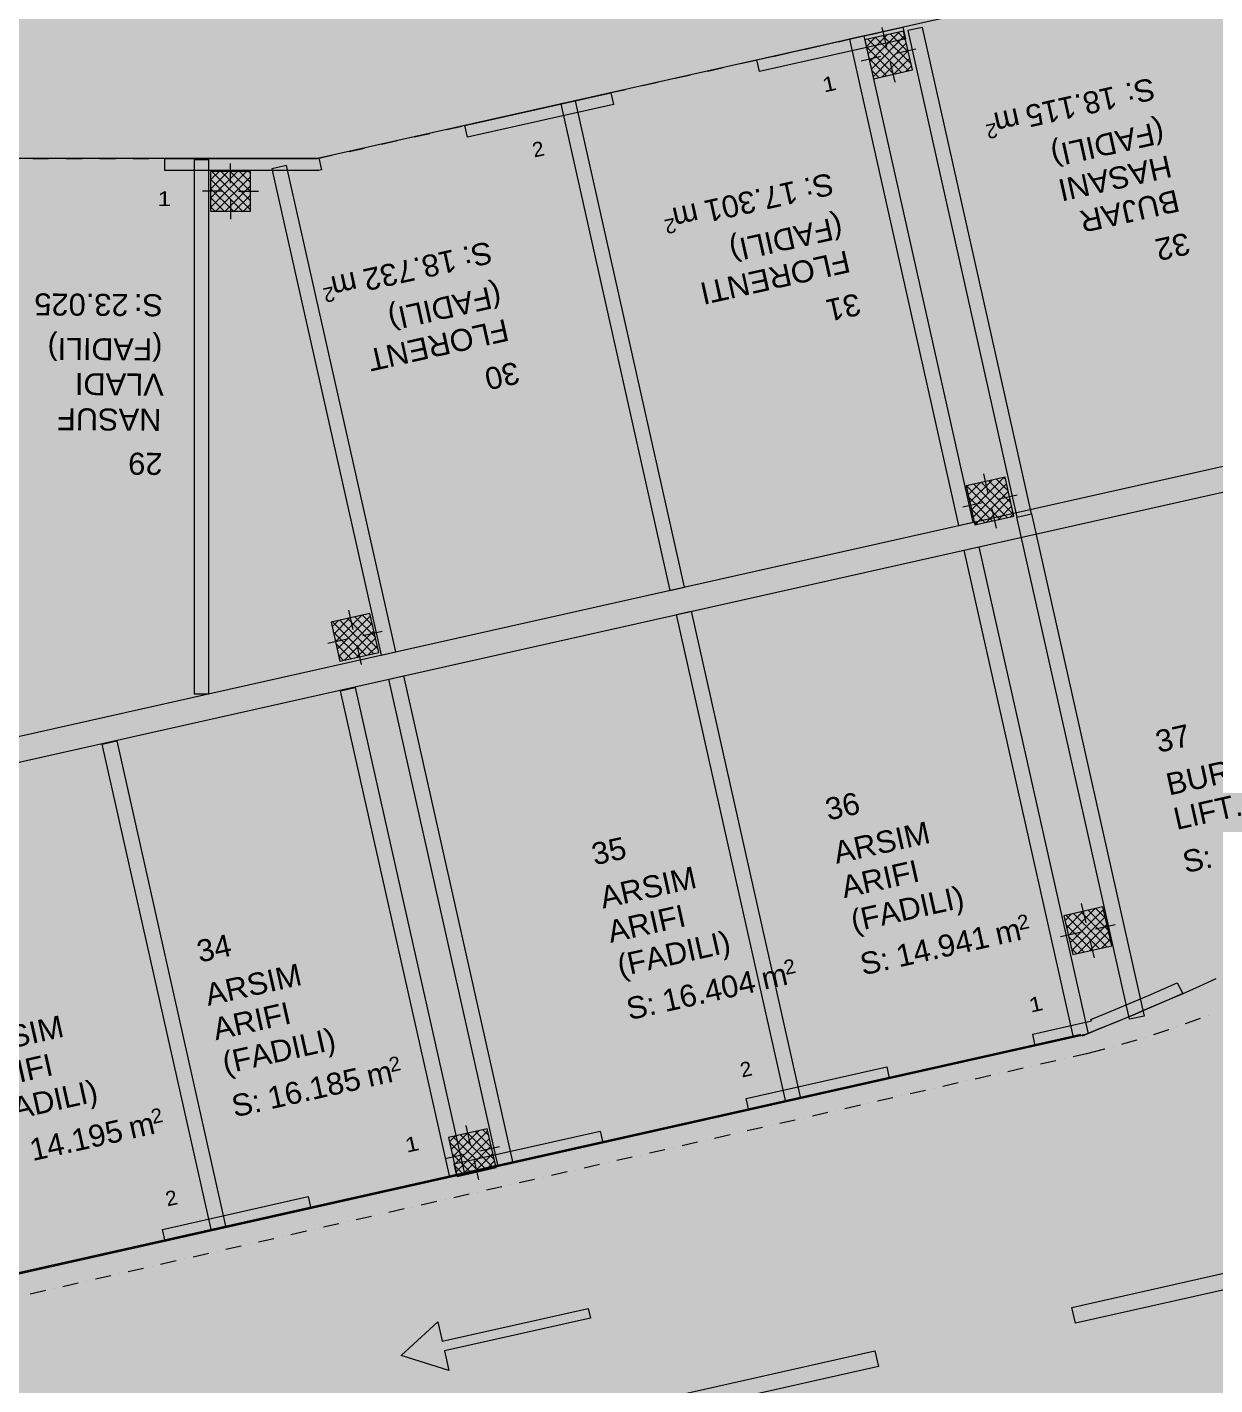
# Model space of a CAD drawing. Header units: centimetres. Extents: x -6805 to 4309, y -7338 to 617.
# Drawn here: x -1717 to -525, y -4499 to -3137 of the extents above; entities that cross this region are included whole.
import ezdxf

# ---------------------------------------------------------------- set-up
doc = ezdxf.new("R2010")
doc.units = ezdxf.units.CM
for name, color, linetype, true_color in [('PDF_ - MESI I RRUGES', 7, 'Continuous', 0x7f7f7f), ('PDF_ - rruga_ndarjet anesore', 7, 'Continuous', 0x7f7f7f), ('PDF_065 Möbel Einrichtung', 7, 'Continuous', 0x7f7f7f), ('PDF_2D Drafting - General', 7, 'Continuous', 0x7f7f7f), ('PDF_A - Akset', 7, 'Continuous', 0xfd4435), ('PDF_A - Pllaka Themel', 7, 'Continuous', 0x7f7f7f)]:
    doc.layers.add(name, color=color, linetype=linetype, true_color=true_color)
doc.layers.add('PDF_- GARAZHE', color=7, linetype='Continuous')
doc.layers.add('PDF_A - Shtyllat', color=7, linetype='Continuous')
doc.styles.add('PDF Arial', font='')
doc.styles.get('PDF Arial').set_extended_font_data('Arial')

msp = doc.modelspace()

# ---------------------------------------------------------------- hatches: boundary and pattern name
at = {"layer": 'PDF_ - rruga_ndarjet anesore', "true_color": 0xffffff, "transparency": 33554559}
for points in [[(-1578.6, -3268.5), (-1425.4, -3268.5), (-1424, -3268.1), (-1421.3, -3279.8), (-1424.1, -3280.5), (-1578.6, -3280.5)], [(-648.8, -4134.1), (-649.2, -4132.5), (-634.7, -4126.6), (-620.3, -4120.6), (-605.9, -4114.5), (-591.5, -4108.4), (-577.1, -4102.2), (-562.8, -4095.9), (-557, -4106.5), (-573.7, -4113.8), (-590.4, -4121), (-607.2, -4128.1), (-624, -4135.2), (-640.9, -4142.1), (-657.8, -4149), (-657.9, -4148.4), (-705.1, -4159), (-707.7, -4147.3)]]:
    msp.add_hatch(color=7, dxfattribs=at).paths.add_polyline_path(points)
at = {"layer": 'PDF_- GARAZHE', "true_color": 0xccccff, "transparency": 33554559}
for points in [[(-1015.5, -3703.8), (-730.4, -3639.9), (-619.6, -4133.3), (-618.2, -4139.5), (-903.4, -4203.5)], [(-1454, -3802.2), (-1328.6, -3774.1), (-1216.5, -4273.8), (-1525.4, -4343.1), (-1637.5, -3843.4)]]:
    msp.add_hatch(color=254, dxfattribs=at).paths.add_polyline_path(points)
at = {"layer": 'PDF_2D Drafting - General', "true_color": 0xcccccc, "transparency": 33554559}
msp.add_hatch(color=254, dxfattribs=at).paths.add_polyline_path([(-2964.8, -5006.3), (-2964.8, -1594.4), (-452.4, -1594.4), (-125.4, -3048.6), (710.8, -2860.8), (1265.8, -5333.7), (419.6, -5523.6), (200.4, -4546.9), (-2030.9, -5054.7), (-2050.8, -4966.3), (-2246.4, -4966.3), (-2237.4, -5006.3)])
at = {"layer": 'PDF_A - Pllaka Themel', "true_color": 0xd5d5d5, "transparency": 33554559}
h = msp.add_hatch(color=254, dxfattribs=at)
h.paths.add_polyline_path([(-5581.9, -878.8), (-5581.9, -838.7), (-5657, -838.7), (-5657, -378.3), (-5642, -378.3), (-5642, 287.3), (-2884.7, 287.3), (-432.6, 287.3), (-419.8, 287.3), (978.3, 287.3), (978.3, -308.2), (1644.1, -308.2), (1644.1, -1142.4), (931, -1302.4), (1552.2, -1164.4), (1863.2, -2555.1), (1863.3, -2555.1), (2158.7, -3867.3), (2155.2, -3868), (2646.9, -6059.2), (2017.8, -6200.4), (2017.7, -6199.9), (-1597, -7011), (-1702.7, -6540.3), (-1846.3, -6572.5), (-1977, -6060.1), (-1982.5, -5964.4), (-1839, -5932.3), (-2055.7, -4966.3), (-2419.3, -4966.3), (-2929.7, -4966.3), (-2929.7, -2144.8), (-2909.7, -2144.8), (-2904.7, -1595.7), (-4731.2, -1619.4), (-4671.2, -1619.4), (-4671.2, -2159.8), (-5099, -2159.8), (-5102.5, -2159.8), (-5106, -2159.6), (-5109.5, -2159.4), (-5113, -2159), (-5116.5, -2158.6), (-5120, -2158), (-5123.4, -2157.4), (-5126.9, -2156.7), (-5130.3, -2155.8), (-5133.7, -2154.9), (-5137, -2153.9), (-5140.4, -2152.8), (-5143.6, -2151.6), (-5146.9, -2150.3), (-5150.1, -2148.9), (-5153.3, -2147.4), (-5156.4, -2145.9), (-5159.5, -2144.2), (-5162.6, -2142.5), (-5165.6, -2140.6), (-5168.5, -2138.7), (-5171.4, -2136.7), (-5174.3, -2134.7), (-5177, -2132.5), (-5179.7, -2130.3), (-5182.4, -2128), (-5185, -2125.6), (-5187.5, -2123.2), (-5189.9, -2120.6), (-5192.3, -2118.1), (-5194.6, -2115.4), (-5196.8, -2112.7), (-5199, -2109.9), (-5201.1, -2107.1), (-5203, -2104.2), (-5205, -2101.3), (-5206.8, -2098.3), (-5208.5, -2095.2), (-5210.2, -2092.1), (-5211.7, -2089), (-5213.2, -2085.8), (-5214.6, -2082.6), (-5215.9, -2079.3), (-5217.1, -2076), (-5218.2, -2072.7), (-5219.2, -2069.3), (-5220.2, -2065.9), (-5221, -2062.5), (-5221.7, -2059.1), (-5222.4, -2055.7), (-5222.9, -2052.2), (-5223.3, -2048.7), (-5223.7, -2045.2), (-5223.9, -2041.7), (-5224.1, -2038.2), (-5224.1, -2034.7), (-5224.1, -1589.4), (-5276.7, -1564.4), (-5842.1, -1564.4), (-5842.1, -878.8)])
h.paths.add_polyline_path([(-1884.8, -2746.4), (-1725.8, -2754.1), (-263.3, -2617.9), (-272, -2578.8), (-296.8, -2580.2), (-343.5, -2075.8), (-1348.1, -2129.8), (-1534.8, -2147.2), (-1533.4, -2162), (-1836.8, -2167.5), (-1836.8, -2147.5), (-1876.8, -2147.5), (-1876.8, -2187.5), (-1531.1, -2187), (-1493.3, -2681.2), (-1884.8, -2706.4)])
h.paths.add_polyline_path([(-452.6, -1589.4), (-91.9, -1583.4), (-92.3, -1174), (283, -1174), (283, -828.7), (-419.8, -828.7), (-427.6, -828.7), (-452.6, -828.7)])
h.paths.add_polyline_path([(413.2, -3713.8), (401.1, -3715.6), (389, -3717.6), (376.9, -3719.5), (364.9, -3721.6), (352.8, -3723.8), (340.8, -3726), (328.8, -3728.3), (316.8, -3730.7), (304.8, -3733.2)])
at = {"layer": 'PDF_A - Pllaka Themel', "true_color": 0xbfbfbf, "transparency": 33554559}
h = msp.add_hatch(color=9, dxfattribs=at)
h.paths.add_polyline_path([(-5637, -378.3), (-5637, -315.2), (-447.7, -308.2), (-447.7, -308.2), (963.5, -308.2), (963.5, -763.7), (936, -763.7), (936, -863.8), (963.5, -863.8), (964.8, -1337.1), (925.7, -1345.9), (892.3, -1353.4), (988.5, -1782.6), (1104.4, -2300.9), (1195, -2706.1), (1170.6, -2711.6), (1193.4, -2813), (1455.7, -3983.1), (1827.5, -5638), (1828.4, -5640.7), (1829.1, -5643.5), (1829.9, -5646.3), (1830.5, -5649.1), (1831, -5651.9), (1831.4, -5654.7), (1831.7, -5657.6), (1831.9, -5660.4), (1832, -5663.3), (1832, -5666.1), (1831.9, -5669), (1831.7, -5671.9), (1831.4, -5674.7), (1831, -5677.5), (1830.5, -5680.4), (1829.9, -5683.2), (1829.2, -5685.9), (1828.5, -5688.7), (1827.6, -5691.4), (1826.6, -5694.1), (1825.5, -5696.8), (1824.4, -5699.4), (1823.1, -5701.9), (1821.8, -5704.5), (1820.4, -5707), (1818.8, -5709.4), (1817.3, -5711.8), (1815.6, -5714.1), (1813.8, -5716.3), (1812, -5718.5), (1810.1, -5720.7), (1808.1, -5722.7), (1806, -5724.7), (1803.9, -5726.6), (1801.7, -5728.5), (1799.5, -5730.2), (1797.2, -5731.9), (1794.8, -5733.5), (1792.4, -5735.1), (1789.9, -5736.5), (1787.4, -5737.8), (1784.8, -5739.1), (1782.2, -5740.3), (1779.5, -5741.3), (1776.8, -5742.3), (-1865.8, -6559.8), (-1972, -6060.1), (1187.4, -5351.2), (1189.5, -5350.7), (1191.6, -5350.1), (1193.7, -5349.4), (1195.7, -5348.6), (1197.7, -5347.8), (1199.7, -5346.8), (1201.6, -5345.8), (1203.5, -5344.6), (1205.3, -5343.4), (1207.1, -5342.2), (1208.8, -5340.8), (1210.4, -5339.3), (1212, -5337.8), (1213.5, -5336.3), (1214.9, -5334.6), (1216.3, -5332.9), (1217.6, -5331.2), (1218.8, -5329.3), (1219.9, -5327.5), (1221, -5325.5), (1221.9, -5323.6), (1222.8, -5321.6), (1223.5, -5319.5), (1224.2, -5317.5), (1224.8, -5315.4), (1225.3, -5313.2), (1225.7, -5311.1), (1226, -5308.9), (1226.2, -5306.8), (1226.3, -5304.6), (1226.4, -5302.4), (1226.3, -5300.2), (1226.1, -5298), (1225.8, -5295.9), (1225.5, -5293.7), (1225, -5291.6), (967.7, -4148), (967.2, -4145.8), (966.5, -4143.7), (965.8, -4141.6), (964.9, -4139.5), (964, -4137.5), (963, -4135.5), (961.9, -4133.5), (960.7, -4131.7), (959.4, -4129.8), (958, -4128), (956.6, -4126.3), (955.1, -4124.7), (953.5, -4123.1), (951.9, -4121.6), (950.1, -4120.2), (948.4, -4118.8), (946.5, -4117.6), (944.6, -4116.4), (942.7, -4115.3), (940.7, -4114.2), (938.7, -4113.3), (936.6, -4112.5), (934.5, -4111.7), (932.3, -4111.1), (930.2, -4110.5), (928, -4110.1), (925.8, -4109.7), (923.6, -4109.5), (921.3, -4109.3), (919.1, -4109.3), (916.9, -4109.3), (914.6, -4109.5), (912.4, -4109.7), (910.2, -4110.1), (908, -4110.5), (526.4, -4196.1), (467.8, -4209.3), (455.6, -4213.1), (443.4, -4217), (431.2, -4221), (419.1, -4225.1), (406.9, -4229.3), (394.9, -4233.6), (382.8, -4238), (370.8, -4242.5), (358.8, -4247.1), (346.9, -4251.7), (335, -4256.5), (323.1, -4261.4), (311.3, -4266.3), (299.5, -4271.3), (287.8, -4276.4), (276.1, -4281.7), (264.4, -4287), (252.8, -4292.3), (241.2, -4297.8), (229.6, -4303.4), (218.1, -4309.1), (206.7, -4314.8), (195.3, -4320.7), (183.9, -4326.6), (172.6, -4332.6), (161.3, -4338.7), (150.1, -4344.9), (138.9, -4351.2), (127.8, -4357.5), (116.7, -4364), (105.7, -4370.5), (94.7, -4377.1), (83.8, -4383.8), (72.9, -4390.6), (62.1, -4397.5), (51.3, -4404.4), (40.6, -4411.4), (29.9, -4418.6), (19.3, -4425.8), (8.8, -4433), (-1.7, -4440.4), (-13.4, -4447.8), (-25.2, -4455.1), (-37, -4462.3), (-48.8, -4469.4), (-60.7, -4476.4), (-72.7, -4483.4), (-84.7, -4490.2), (-96.7, -4497), (-108.8, -4503.7), (-121, -4510.3), (-133.1, -4516.8), (-145.4, -4523.3), (-157.7, -4529.6), (-170, -4535.9), (-182.3, -4542.1), (-194.8, -4548.2), (-207.2, -4554.2), (-219.7, -4560.1), (-232.3, -4565.9), (-244.8, -4571.6), (-257.5, -4577.3), (-270.1, -4582.8), (-282.8, -4588.3), (-295.6, -4593.6), (-308.3, -4598.9), (-321.1, -4604.1), (-334, -4609.2), (-346.9, -4614.2), (-359.8, -4619.1), (-372.8, -4623.9), (-385.7, -4628.7), (-398.8, -4633.3), (-411.8, -4637.9), (-424.9, -4642.3), (-438, -4646.7), (-451.2, -4650.9), (-464.4, -4655.1), (-477.6, -4659.2), (-490.8, -4663.2), (-2040.8, -5011), (-2050.8, -4966.3), (-2414.3, -4966.3), (-2414.3, -4749.4), (-2414.6, -2387.8), (-2414.6, -2276.5), (-2415.1, -2272.8), (-2415.6, -2269.1), (-2416.3, -2265.4), (-2417.1, -2261.8), (-2417.9, -2258.1), (-2418.9, -2254.5), (-2419.9, -2251), (-2421.1, -2247.4), (-2422.3, -2243.9), (-2423.6, -2240.4), (-2425.1, -2236.9), (-2426.6, -2233.5), (-2428.2, -2230.2), (-2429.8, -2226.8), (-2431.6, -2223.5), (-2433.4, -2220.3), (-2435.4, -2217.1), (-2437.4, -2214), (-2439.5, -2210.9), (-2441.7, -2207.8), (-2443.9, -2204.9), (-2446.3, -2202), (-2448.7, -2199.1), (-2451.1, -2196.3), (-2453.7, -2193.6), (-2456.3, -2190.9), (-2459, -2188.3), (-2461.7, -2185.8), (-2464.6, -2183.4), (-2467.4, -2181), (-2470.4, -2178.7), (-2473.4, -2176.5), (-2476.4, -2174.4), (-2479.6, -2172.3), (-2482.7, -2170.3), (-2485.9, -2168.4), (-2489.2, -2166.6), (-2492.5, -2164.9), (-2495.8, -2163.2), (-2499.2, -2161.7), (-2502.7, -2160.2), (-2506.1, -2158.9), (-2509.6, -2157.6), (-2513.2, -2156.4), (-2904.7, -2164.8), (-2899.7, -1589.4), (-2414.3, -1589.4), (-2414.3, -828.7), (-4726.3, -828.7), (-4726.3, -1619.4), (-5219.2, -1619.3), (-5219.2, -2036.1), (-5219.2, -2034.7), (-5219.2, -1589.4), (-5271.7, -1564.4), (-5253.4, -1564.4), (-5253.4, -878.8), (-5577, -878.8), (-5577, -838.7), (-5652, -838.7), (-5652, -378.3)])
h.paths.add_polyline_path([(-1883.9, -1589.4), (-1863.8, -1589.4), (-1863.8, -1634.4), (-1863.9, -1634.4), (-1863.9, -2147.2), (-1836.5, -2147.5), (-1871.9, -2147.5), (-1871.9, -2187.5), (-1831.8, -2187.4), (-1831.8, -2147.5), (-1529.5, -2150.6), (-1526.5, -2182.5), (-1488.4, -2681.2), (-1718.5, -2706.4), (-1879.8, -2706.4), (-1879.8, -2746.4), (-1720.8, -2754.1), (-221.3, -2598.2), (-135.8, -2979.1), (-1425.4, -3268.5), (-1880.4, -3268.5), (-1873.5, -4356.8), (-1873.8, -4358.9), (-1873.9, -4361.1), (-1873.9, -4363.2), (-1873.9, -4365.3), (-1873.7, -4367.5), (-1873.5, -4369.6), (-1873.1, -4371.7), (-1872.7, -4373.8), (-1872.1, -4375.8), (-1871.5, -4377.9), (-1870.8, -4379.9), (-1869.9, -4381.8), (-1869, -4383.8), (-1868.1, -4385.7), (-1867, -4387.5), (-1865.8, -4389.3), (-1864.6, -4391), (-1863.3, -4392.7), (-1861.9, -4394.3), (-1860.4, -4395.9), (-1858.9, -4397.4), (-1857.3, -4398.8), (-1855.6, -4400.1), (-1853.9, -4401.4), (-1852.1, -4402.5), (-1850.3, -4403.6), (-1848.4, -4404.6), (-1846.5, -4405.6), (-1844.5, -4406.4), (-1842.5, -4407.1), (-1840.5, -4407.8), (-1838.4, -4408.4), (-1836.3, -4408.8), (-1834.2, -4409.2), (-1832.1, -4409.5), (-1830, -4409.6), (-1827.9, -4409.7), (-1825.7, -4409.7), (-1823.6, -4409.6), (-1821.5, -4409.4), (-1819.4, -4409.1), (-657.9, -4148.4), (-657.8, -4149), (-640.9, -4142.1), (-624, -4135.1), (-607.1, -4128.1), (-590.3, -4120.9), (-573.5, -4113.7), (-556.8, -4106.4), (-540.1, -4099), (-523.4, -4091.5), (-506.8, -4083.9), (-490.2, -4076.2), (-473.7, -4068.5), (-457.2, -4060.6), (-440.7, -4052.7), (-424.3, -4044.6), (-407.9, -4036.5), (-391.6, -4028.3), (-375.3, -4020), (-359.1, -4011.7), (-342.9, -4003.2), (-326.7, -3994.7), (-310.6, -3986), (-294.5, -3977.3), (-278.5, -3968.5), (-262.6, -3959.6), (-246.7, -3950.7), (-230.8, -3941.6), (-215, -3932.5), (-199.2, -3923.3), (-183.5, -3913.9), (-171.8, -3907.7), (-160, -3901.5), (-148.2, -3895.4), (-136.4, -3889.4), (-124.5, -3883.4), (-112.6, -3877.6), (-100.6, -3871.8), (-88.6, -3866.2), (-76.6, -3860.6), (-64.5, -3855.1), (-52.3, -3849.7), (-40.2, -3844.4), (-28, -3839.2), (-15.7, -3834), (-3.5, -3829), (8.9, -3824), (21.2, -3819.1), (33.6, -3814.4), (46, -3809.7), (58.5, -3805.1), (71, -3800.6), (83.5, -3796.1), (96, -3791.8), (108.6, -3787.6), (121.2, -3783.4), (133.9, -3779.4), (146.5, -3775.4), (159.2, -3771.5), (172, -3767.8), (184.7, -3764.1), (197.5, -3760.5), (210.3, -3757), (223.1, -3753.6), (236, -3750.3), (248.9, -3747.1), (261.8, -3743.9), (274.7, -3740.9), (287.6, -3738), (300.6, -3735.1), (313.6, -3732.4), (326.6, -3729.7), (339.6, -3727.2), (352.7, -3724.7), (365.8, -3722.3), (378.8, -3720.1), (391.9, -3717.9), (405, -3715.8), (418.2, -3713.8), (787.3, -3631), (789.4, -3630.5), (791.5, -3629.8), (793.5, -3629.1), (795.6, -3628.3), (797.6, -3627.5), (799.5, -3626.5), (801.4, -3625.4), (803.3, -3624.3), (805.1, -3623.1), (806.9, -3621.8), (808.6, -3620.4), (810.2, -3619), (811.8, -3617.5), (813.3, -3615.9), (814.7, -3614.2), (816.1, -3612.5), (817.4, -3610.8), (818.6, -3609), (819.7, -3607.1), (820.7, -3605.2), (821.7, -3603.2), (822.6, -3601.2), (823.4, -3599.2), (824.1, -3597.1), (824.7, -3595), (825.2, -3592.9), (825.6, -3590.8), (825.9, -3588.6), (826.2, -3586.4), (826.3, -3584.3), (826.3, -3582.1), (826.3, -3579.9), (826.1, -3577.7), (825.9, -3575.5), (825.6, -3573.4), (825.1, -3571.2), (681.4, -2927.9), (734.4, -2916), (711.6, -2814.6), (658.7, -2826.4), (288, -1174), (288, -828.7), (-447.7, -828.7), (-1883.9, -828.7)])
at = {"layer": 'PDF_A - Pllaka Themel', "true_color": 0xffffff, "transparency": 33554559}
msp.add_hatch(color=7, dxfattribs=at).paths.add_polyline_path([(-1341.5, -4469.9), (-1304.6, -4436), (-1300.2, -4455.5), (-1153.7, -4422.6), (-1151.5, -4432.4), (-1298, -4465.3), (-1293.6, -4484.8)])

# ---------------------------------------------------------------- linework, layer by layer
at = {"layer": 'PDF_ - MESI I RRUGES', "lineweight": 0}
for points in [[(-668.3, -4421.7), (-471.2, -4377.2)], [(-467.7, -4393.1), (-664.8, -4437.5)], [(-664.8, -4437.5), (-668.3, -4421.7)], [(-1063.8, -4509.6), (-866, -4465.2)], [(-866, -4465.2), (-862.5, -4480.9)], [(-862.5, -4480.9), (-1060.3, -4525.5)]]:
    msp.add_lwpolyline(points, dxfattribs=at)
at = {"layer": 'PDF_ - MESI I RRUGES', "color": 7, "true_color": 0xffffff, "transparency": 33554559}
for points in [[(-471.2, -4377.2), (-467.7, -4393.1), (-668.3, -4421.7), (-664.8, -4437.5)], [(-862.5, -4480.9), (-1060.3, -4525.5), (-866, -4465.2), (-1063.8, -4509.6)]]:
    msp.add_solid(points, dxfattribs=at)
at = {"layer": 'PDF_ - rruga_ndarjet anesore', "lineweight": 0}
for points in [[(-984.5, -3169.5), (-838, -3136.7)], [(-838, -3136.7), (-835.4, -3148.4)], [(-835.4, -3148.4), (-981.9, -3181.2)], [(-981.9, -3181.2), (-984.5, -3169.5)], [(-1277.5, -3235.3), (-1131, -3202.4)], [(-1131, -3202.4), (-1128.4, -3214.1)], [(-1128.4, -3214.1), (-1274.9, -3247)], [(-1274.9, -3247), (-1277.5, -3235.3)], [(-1578.6, -3268.5), (-1425.4, -3268.5)], [(-1578.6, -3280.5), (-1578.6, -3268.5)], [(-1425.4, -3268.5), (-1424, -3268.1)], [(-1424, -3268.1), (-1421.3, -3279.8)], [(-1424.1, -3280.5), (-1578.6, -3280.5)], [(-1421.3, -3279.8), (-1424.1, -3280.5)], [(-577.1, -4102.2), (-562.8, -4095.9)], [(-562.8, -4095.9), (-557, -4106.5)], [(-620.3, -4120.6), (-605.9, -4114.5)], [(-605.9, -4114.5), (-591.5, -4108.4)], [(-591.5, -4108.4), (-577.1, -4102.2)], [(-573.7, -4113.8), (-590.4, -4121)], [(-557, -4106.5), (-573.7, -4113.8)], [(-649.2, -4132.5), (-634.7, -4126.6)], [(-634.7, -4126.6), (-620.3, -4120.6)], [(-607.2, -4128.1), (-624, -4135.2)], [(-590.4, -4121), (-607.2, -4128.1)], [(-707.7, -4147.3), (-648.8, -4134.1)], [(-640.9, -4142.1), (-657.8, -4149)], [(-648.8, -4134.1), (-649.2, -4132.5)], [(-624, -4135.2), (-640.9, -4142.1)], [(-705.1, -4159), (-707.7, -4147.3)], [(-657.9, -4148.4), (-705.1, -4159)], [(-657.8, -4149), (-657.9, -4148.4)], [(-995.2, -4211.8), (-854.2, -4180.2)], [(-854.2, -4180.2), (-851.6, -4191.9)], [(-851.6, -4191.9), (-992.6, -4223.5)], [(-992.6, -4223.5), (-995.2, -4211.8)], [(-1288.2, -4277.6), (-1141.7, -4244.7)], [(-1141.7, -4244.7), (-1139.1, -4256.4)], [(-1139.1, -4256.4), (-1285.6, -4289.3)], [(-1285.6, -4289.3), (-1288.2, -4277.6)], [(-1581.2, -4343.3), (-1434.7, -4310.4)], [(-1434.7, -4310.4), (-1432.1, -4322.2)], [(-1432.1, -4322.2), (-1578.5, -4355)], [(-1578.5, -4355), (-1581.2, -4343.3)]]:
    msp.add_lwpolyline(points, dxfattribs=at)
at = {"layer": 'PDF_ - rruga_ndarjet anesore', "color": 7, "true_color": 0xffffff, "transparency": 33554559}
for points in [[(-984.5, -3169.5), (-838, -3136.7), (-981.9, -3181.2), (-835.4, -3148.4)], [(-1131, -3202.4), (-1128.4, -3214.1), (-1277.5, -3235.3), (-1274.9, -3247)], [(-995.2, -4211.8), (-854.2, -4180.2), (-992.6, -4223.5), (-851.6, -4191.9)], [(-1141.7, -4244.7), (-1139.1, -4256.4), (-1288.2, -4277.6), (-1285.6, -4289.3)], [(-1581.2, -4343.3), (-1434.7, -4310.4), (-1578.5, -4355), (-1432.1, -4322.2)]]:
    msp.add_solid(points, dxfattribs=at)
at = {"layer": 'PDF_- GARAZHE', "color": 254, "true_color": 0xccccff, "transparency": 33554559}
for points in [[(-494.8, -3063.6), (-383, -3561.9), (-841.5, -3141.4), (-729.6, -3639.7)], [(-841.1, -3142.8), (-729.6, -3639.7), (-1173.2, -3217.3), (-1061.7, -3714.2)], [(-1174.3, -3212.5), (-1061.7, -3714.2), (-1492.7, -3281.3), (-1454, -3802.2)], [(-1492.7, -3281.3), (-1454, -3802.2), (-1875.5, -3276.8), (-1876.5, -3897.3)], [(-411.6, -3568.3), (-316.7, -3991.3), (-730.4, -3639.9), (-619.6, -4133.3)], [(-1328.6, -3774.1), (-1015.5, -3703.8), (-1216.5, -4273.8), (-903.4, -4203.5)], [(-1881.6, -3898.2), (-1637.5, -3843.4), (-1823, -4409.9), (-1525.4, -4343.1)]]:
    msp.add_solid(points, dxfattribs=at)
at = {"layer": 'PDF_065 Möbel Einrichtung', "lineweight": 0}
for points in [[(-876.9, -3145.4), (-891.5, -3148.7)], [(-767.3, -3633.6), (-876.9, -3145.4)], [(-818.4, -3136.8), (-833, -3140.1)], [(-833, -3140.1), (-723.5, -3628.4)], [(-708.8, -3625.1), (-818.4, -3136.8)], [(-891.5, -3148.7), (-782, -3636.9)], [(-1166.7, -3210.4), (-1181.4, -3213.7)], [(-1181.4, -3213.7), (-1071.8, -3701.9)], [(-1057.1, -3698.6), (-1166.7, -3210.4)], [(-1534.4, -3269.6), (-1549.4, -3269.6)], [(-1549.4, -3269.6), (-1549.4, -3805.6)], [(-1534.4, -3805.6), (-1534.4, -3269.6)], [(-1456.6, -3275.4), (-1471.2, -3278.7)], [(-1471.2, -3278.7), (-1361.6, -3767)], [(-1347, -3763.7), (-1456.6, -3275.4)], [(-782, -3636.9), (-767.3, -3633.6)], [(-723.5, -3628.4), (-708.8, -3625.1)], [(-723.5, -3628.4), (-708.8, -3625.1)], [(-610.4, -4132.4), (-723.5, -3628.4)], [(-708.8, -3625.1), (-595.7, -4129.1)], [(-776.3, -3661.4), (-761.7, -3658.1)], [(-666.6, -4150.4), (-776.3, -3661.4)], [(-761.7, -3658.1), (-651.9, -4147.1)], [(-1071.8, -3701.9), (-1057.1, -3698.6)], [(-1065.1, -3726.2), (-1050.4, -3722.9)], [(-955.3, -4215.2), (-1065.1, -3726.2)], [(-1050.4, -3722.9), (-940.7, -4211.9)], [(-1361.6, -3767), (-1347, -3763.7)], [(-1353.8, -3791), (-1339.2, -3787.7)], [(-1339.2, -3787.7), (-1229.4, -4276.7)], [(-1402.4, -3802.6), (-1387.7, -3799.3)], [(-1387.7, -3799.3), (-1278.1, -4287.6)], [(-1244.1, -4280), (-1353.8, -3791)], [(-1549.4, -3805.6), (-1534.4, -3805.6)], [(-1292.8, -4290.9), (-1402.4, -3802.6)], [(-1641.6, -3856.3), (-1627, -3853)], [(-1532, -4344.6), (-1641.6, -3856.3)], [(-1627, -3853), (-1517.4, -4341.3)], [(-595.7, -4129.1), (-610.4, -4132.4)], [(-651.9, -4147.1), (-666.6, -4150.4)], [(-940.7, -4211.9), (-955.3, -4215.2)], [(-1229.4, -4276.7), (-1244.1, -4280)], [(-1278.1, -4287.6), (-1292.8, -4290.9)], [(-1517.4, -4341.3), (-1532, -4344.6)]]:
    msp.add_lwpolyline(points, dxfattribs=at)
at = {"layer": 'PDF_065 Möbel Einrichtung', "color": 7, "true_color": 0xffffff, "transparency": 33554559}
for points in [[(-876.9, -3145.4), (-767.3, -3633.6), (-891.5, -3148.7), (-782, -3636.9)], [(-818.4, -3136.8), (-708.8, -3625.1), (-833, -3140.1), (-723.5, -3628.4)], [(-1166.7, -3210.4), (-1057.1, -3698.6), (-1181.4, -3213.7), (-1071.8, -3701.9)], [(-1534.4, -3269.6), (-1534.4, -3805.6), (-1549.4, -3269.6), (-1549.4, -3805.6)], [(-1456.6, -3275.4), (-1347, -3763.7), (-1471.2, -3278.7), (-1361.6, -3767)], [(-595.7, -4129.1), (-610.4, -4132.4), (-708.8, -3625.1), (-723.5, -3628.4)], [(-651.9, -4147.1), (-666.6, -4150.4), (-761.7, -3658.1), (-776.3, -3661.4)], [(-940.7, -4211.9), (-955.3, -4215.2), (-1050.4, -3722.9), (-1065.1, -3726.2)], [(-1229.4, -4276.7), (-1244.1, -4280), (-1339.2, -3787.7), (-1353.8, -3791)], [(-1278.1, -4287.6), (-1292.8, -4290.9), (-1387.7, -3799.3), (-1402.4, -3802.6)], [(-1517.4, -4341.3), (-1532, -4344.6), (-1627, -3853), (-1641.6, -3856.3)]]:
    msp.add_solid(points, dxfattribs=at)
at = {"layer": 'PDF_A - Akset', "color": 21, "lineweight": 0, "true_color": 0xff9955}
for points in [[(-902.9, -3151.2), (-887.4, -3147.7)], [(-878.8, -3145.8), (-878.8, -3145.8)], [(-870.2, -3143.9), (-854.7, -3140.4)], [(-846.1, -3138.5), (-846.1, -3138.5)], [(-944.3, -3160.5), (-944.3, -3160.5)], [(-935.7, -3158.6), (-920.1, -3155.1)], [(-911.5, -3153.1), (-911.5, -3153.1)], [(-1001.1, -3173.2), (-985.6, -3169.8)], [(-977, -3167.8), (-977, -3167.8)], [(-968.4, -3165.9), (-952.9, -3162.4)], [(-1066.6, -3187.9), (-1051.1, -3184.4)], [(-1042.5, -3182.5), (-1042.5, -3182.5)], [(-1033.8, -3180.6), (-1018.3, -3177.1)], [(-1009.7, -3175.2), (-1009.7, -3175.2)], [(-1132, -3202.6), (-1116.5, -3199.1)], [(-1107.9, -3197.2), (-1107.9, -3197.2)], [(-1099.3, -3195.3), (-1083.8, -3191.8)], [(-1075.2, -3189.9), (-1075.2, -3189.9)], [(-1197.5, -3217.3), (-1182, -3213.8)], [(-1173.4, -3211.9), (-1173.4, -3211.9)], [(-1164.8, -3210), (-1149.3, -3206.5)], [(-1140.6, -3204.5), (-1140.6, -3204.5)], [(-1262.9, -3232), (-1247.4, -3228.5)], [(-1238.8, -3226.6), (-1238.8, -3226.6)], [(-1230.2, -3224.6), (-1214.7, -3221.2)], [(-1206.1, -3219.2), (-1206.1, -3219.2)], [(-1328.4, -3246.7), (-1312.9, -3243.2)], [(-1304.3, -3241.3), (-1304.3, -3241.3)], [(-1295.7, -3239.3), (-1280.2, -3235.9)], [(-1271.6, -3233.9), (-1271.6, -3233.9)], [(-1369.7, -3256), (-1369.7, -3256)], [(-1361.1, -3254), (-1345.6, -3250.5)], [(-1337, -3248.6), (-1337, -3248.6)], [(-1711.2, -3268.5), (-1695.3, -3268.5)], [(-1686.5, -3268.5), (-1686.5, -3268.5)], [(-1677.6, -3268.5), (-1661.8, -3268.5)], [(-1652.9, -3268.5), (-1652.9, -3268.5)], [(-1644.1, -3268.5), (-1628.2, -3268.5)], [(-1619.4, -3268.5), (-1619.4, -3268.5)], [(-1610.6, -3268.5), (-1594.7, -3268.5)], [(-1585.8, -3268.5), (-1585.8, -3268.5)], [(-1577, -3268.5), (-1561.1, -3268.5)], [(-1552.3, -3268.5), (-1552.3, -3268.5)], [(-1543.5, -3268.5), (-1527.6, -3268.5)], [(-1518.8, -3268.5), (-1518.8, -3268.5)], [(-1509.9, -3268.5), (-1494, -3268.5)], [(-1485.2, -3268.5), (-1485.2, -3268.5)], [(-1476.4, -3268.5), (-1460.5, -3268.5)], [(-1451.7, -3268.5), (-1451.7, -3268.5)], [(-1442.9, -3268.5), (-1425.4, -3268.5)], [(-1425.4, -3268.5), (-1411.1, -3265.2)], [(-1402.5, -3263.3), (-1402.5, -3263.3)], [(-1393.8, -3261.4), (-1378.3, -3257.9)], [(-531.5, -4128.3), (-531.5, -4128.3)], [(-562.9, -4140.1), (-562.9, -4140.1)], [(-546, -4133.9), (-554.6, -4137.1)], [(-539.7, -4131.5), (-546, -4133.9)], [(-608.3, -4154.8), (-617.4, -4157.4)], [(-603.2, -4153.2), (-608.3, -4154.8)], [(-594.7, -4150.6), (-594.7, -4150.6)], [(-581.4, -4146.4), (-586.3, -4148)], [(-572.5, -4143.4), (-581.4, -4146.4)], [(-571.2, -4143), (-572.5, -4143.4)], [(-653.8, -4167), (-667.2, -4170.1)], [(-644.6, -4164.8), (-653.8, -4167)], [(-635.5, -4162.4), (-644.6, -4164.8)], [(-635.4, -4162.4), (-635.5, -4162.4)], [(-626.9, -4160.1), (-626.9, -4160.1)], [(-617.4, -4157.4), (-618.4, -4157.7)], [(-717.1, -4181.4), (-732.6, -4185)], [(-708.5, -4179.5), (-708.5, -4179.5)], [(-684.4, -4174), (-699.9, -4177.5)], [(-675.8, -4172), (-675.8, -4172)], [(-782.5, -4196.3), (-798, -4199.8)], [(-773.9, -4194.3), (-773.9, -4194.3)], [(-749.8, -4188.9), (-765.3, -4192.4)], [(-741.2, -4186.9), (-741.2, -4186.9)], [(-839.3, -4209.2), (-839.3, -4209.2)], [(-815.2, -4203.8), (-830.7, -4207.3)], [(-806.6, -4201.8), (-806.6, -4201.8)], [(-904.7, -4224.1), (-904.7, -4224.1)], [(-880.6, -4218.6), (-896.1, -4222.2)], [(-872, -4216.7), (-872, -4216.7)], [(-847.9, -4211.2), (-863.4, -4214.7)], [(-946, -4233.5), (-961.5, -4237)], [(-937.4, -4231.6), (-937.4, -4231.6)], [(-913.3, -4226.1), (-928.8, -4229.6)], [(-1011.4, -4248.4), (-1026.9, -4251.9)], [(-1002.8, -4246.5), (-1002.8, -4246.5)], [(-978.7, -4241), (-994.2, -4244.5)], [(-970.1, -4239), (-970.1, -4239)], [(-1076.9, -4263.3), (-1092.3, -4266.8)], [(-1068.2, -4261.3), (-1068.2, -4261.3)], [(-1044.1, -4255.8), (-1059.6, -4259.4)], [(-1035.5, -4253.9), (-1035.5, -4253.9)], [(-1142.3, -4278.2), (-1157.8, -4281.7)], [(-1133.7, -4276.2), (-1133.7, -4276.2)], [(-1109.6, -4270.7), (-1125, -4274.3)], [(-1101, -4268.8), (-1101, -4268.8)], [(-1199.1, -4291.1), (-1199.1, -4291.1)], [(-1175, -4285.6), (-1190.5, -4289.1)], [(-1166.4, -4283.7), (-1166.4, -4283.7)], [(-1264.5, -4306), (-1264.5, -4306)], [(-1240.4, -4300.5), (-1255.9, -4304)], [(-1231.8, -4298.5), (-1231.8, -4298.5)], [(-1207.7, -4293.1), (-1223.2, -4296.6)], [(-1305.8, -4315.4), (-1321.3, -4318.9)], [(-1297.2, -4313.4), (-1297.2, -4313.4)], [(-1273.1, -4308), (-1288.6, -4311.5)], [(-1371.2, -4330.3), (-1386.7, -4333.8)], [(-1362.6, -4328.3), (-1362.6, -4328.3)], [(-1338.5, -4322.8), (-1354, -4326.4)], [(-1329.9, -4320.9), (-1329.9, -4320.9)], [(-1436.6, -4345.2), (-1452.1, -4348.7)], [(-1428, -4343.2), (-1428, -4343.2)], [(-1403.9, -4337.7), (-1419.4, -4341.2)], [(-1395.3, -4335.8), (-1395.3, -4335.8)], [(-1502, -4360), (-1517.5, -4363.6)], [(-1493.4, -4358.1), (-1493.4, -4358.1)], [(-1469.3, -4352.6), (-1484.8, -4356.1)], [(-1460.7, -4350.6), (-1460.7, -4350.6)], [(-1558.8, -4373), (-1558.8, -4373)], [(-1534.7, -4367.5), (-1550.2, -4371)], [(-1526.1, -4365.5), (-1526.1, -4365.5)], [(-1624.2, -4387.9), (-1624.2, -4387.9)], [(-1600.2, -4382.4), (-1615.6, -4385.9)], [(-1591.5, -4380.4), (-1591.5, -4380.4)], [(-1567.4, -4374.9), (-1582.9, -4378.5)], [(-1665.6, -4397.2), (-1681.1, -4400.8)], [(-1657, -4395.3), (-1657, -4395.3)], [(-1632.8, -4389.8), (-1648.3, -4393.3)], [(-1698.3, -4404.7), (-1713.8, -4408.2)], [(-1689.7, -4402.7), (-1689.7, -4402.7)]]:
    msp.add_lwpolyline(points, dxfattribs=at)
at = {"layer": 'PDF_A - Pllaka Themel', "lineweight": 0}
for points in [[(-135.8, -2979.1), (-1425.4, -3268.5)], [(-1425.4, -3268.5), (-1880.4, -3268.5)], [(-389.8, -3549), (-1882.8, -3883.9)], [(-1877.3, -3908.4), (-384.3, -3573.6)], [(-556.8, -4106.4), (-540.1, -4099)], [(-540.1, -4099), (-523.4, -4091.5)], [(-590.3, -4120.9), (-573.5, -4113.7)], [(-573.5, -4113.7), (-556.8, -4106.4)], [(-624, -4135.1), (-607.1, -4128.1)], [(-607.1, -4128.1), (-590.3, -4120.9)], [(-657.8, -4149), (-640.9, -4142.1)], [(-640.9, -4142.1), (-624, -4135.1)], [(-1819.4, -4409.1), (-657.9, -4148.4)], [(-1787, -4400.7), (-659.4, -4147.7)], [(-659.4, -4147.7), (-1787, -4400.7)], [(-659.4, -4147.7), (-659.4, -4147.7)], [(-657.9, -4148.4), (-657.8, -4149)], [(-1300.2, -4455.5), (-1153.7, -4422.6)], [(-1153.7, -4422.6), (-1151.5, -4432.4)], [(-1341.5, -4469.9), (-1304.6, -4436)], [(-1304.6, -4436), (-1300.2, -4455.5)], [(-1151.5, -4432.4), (-1298, -4465.3)], [(-1298, -4465.3), (-1293.6, -4484.8)], [(-1293.6, -4484.8), (-1341.5, -4469.9)]]:
    msp.add_lwpolyline(points, dxfattribs=at)
at = {"layer": 'PDF_A - Pllaka Themel', "color": 7, "true_color": 0xffffff, "transparency": 33554559}
msp.add_solid([(-1877.3, -3908.4), (-1882.8, -3883.9), (-384.3, -3573.6), (-389.8, -3549)], dxfattribs=at)
at = {"layer": 'PDF_A - Pllaka Themel', "color": 254, "true_color": 0xd5d5d5, "transparency": 33554559}
msp.add_solid([(-1787, -4400.7), (-659.4, -4147.7), (-659.4, -4147.7)], dxfattribs=at)
at = {"layer": 'PDF_A - Shtyllat', "lineweight": 0}
for points in [[(-837.3, -3140.5), (-876.3, -3149.3)], [(-874.8, -3156.3), (-865.3, -3146.8)], [(-873, -3163.8), (-853.4, -3144.1)], [(-871.3, -3171.3), (-841.5, -3141.4)], [(-869.6, -3178.8), (-836.2, -3145.3)], [(-832, -3180.3), (-865.5, -3146.9)], [(-854.2, -3156.6), (-858.6, -3137.1)], [(-829.8, -3173.3), (-858, -3145.2)], [(-832.5, -3161.4), (-850.5, -3143.5)], [(-835.3, -3149.5), (-843, -3141.7)], [(-828.4, -3179.5), (-837.3, -3140.5)], [(-876.3, -3149.3), (-867.5, -3188.4)], [(-847, -3183.7), (-874.9, -3155.9)], [(-839.5, -3182), (-873, -3148.6)], [(-867.9, -3186.3), (-834.5, -3152.8)], [(-858.9, -3186.4), (-832.8, -3160.3)], [(-844.6, -3162.6), (-825.1, -3158.2)], [(-860.2, -3166.2), (-879.7, -3170.6)], [(-854.5, -3185.4), (-872.1, -3167.8)], [(-852.4, -3164.4), (-852.4, -3164.4)], [(-850.6, -3172.2), (-846.2, -3191.7)], [(-847, -3183.7), (-831.1, -3167.8)], [(-862, -3187.1), (-869.4, -3179.7)], [(-867.5, -3188.4), (-828.4, -3179.5)], [(-835.1, -3181), (-829.4, -3175.3)], [(-1532.8, -3317.5), (-1496.6, -3281.3)], [(-1532.8, -3308.3), (-1505.8, -3281.3)], [(-1532.8, -3299.1), (-1515, -3281.3)], [(-1532.8, -3289.9), (-1524.2, -3281.3)], [(-1492.7, -3281.3), (-1532.8, -3281.3)], [(-1532.8, -3281.3), (-1532.8, -3321.3)], [(-1492.7, -3320), (-1531.4, -3281.3)], [(-1492.7, -3310.8), (-1522.2, -3281.3)], [(-1492.7, -3301.6), (-1513, -3281.3)], [(-1512.7, -3293.3), (-1512.7, -3273.3)], [(-1492.7, -3292.4), (-1503.8, -3281.3)], [(-1492.7, -3283.2), (-1494.6, -3281.3)], [(-1492.7, -3321.3), (-1492.7, -3281.3)], [(-1500.6, -3321.3), (-1532.8, -3289.2)], [(-1527.4, -3321.3), (-1492.7, -3286.7)], [(-1518.2, -3321.3), (-1492.7, -3295.9)], [(-1520.7, -3301.3), (-1540.8, -3301.3)], [(-1509.8, -3321.3), (-1532.8, -3298.4)], [(-1519, -3321.3), (-1532.8, -3307.6)], [(-1512.7, -3301.3), (-1512.7, -3301.3)], [(-1512.7, -3309.3), (-1512.7, -3329.4)], [(-1509, -3321.3), (-1492.7, -3305.1)], [(-1504.7, -3301.3), (-1484.7, -3301.3)], [(-1528.2, -3321.3), (-1532.8, -3316.8)], [(-1532.8, -3321.3), (-1492.7, -3321.3)], [(-1499.8, -3321.3), (-1492.7, -3314.3)], [(-735.4, -3588.2), (-774.4, -3597.1)], [(-774.4, -3597.1), (-765.6, -3636.1)], [(-774.1, -3598.5), (-772.3, -3596.6)], [(-740.7, -3630.5), (-774.1, -3597)], [(-772.4, -3606), (-760.3, -3593.9)], [(-770.7, -3613.5), (-748.4, -3591.2)], [(-769, -3621), (-736.5, -3588.5)], [(-767.3, -3628.5), (-733.9, -3595)], [(-733.2, -3628.8), (-766.6, -3595.3)], [(-726.8, -3625.9), (-759.1, -3593.6)], [(-752.3, -3604.4), (-756.7, -3584.8)], [(-729.6, -3614), (-751.6, -3591.9)], [(-732.3, -3602.1), (-744.1, -3590.2)], [(-735, -3590.2), (-736.6, -3588.5)], [(-726.5, -3627.3), (-735.4, -3588.2)], [(-748.2, -3632.2), (-771.9, -3608.5)], [(-765.6, -3636), (-732.2, -3602.5)], [(-753.9, -3633.5), (-730.5, -3610)], [(-742.7, -3610.4), (-723.2, -3606)], [(-758.3, -3614), (-777.8, -3618.4)], [(-755.7, -3633.9), (-769.2, -3620.4)], [(-750.5, -3612.2), (-750.5, -3612.2)], [(-748.7, -3620), (-744.3, -3639.5)], [(-742, -3630.8), (-728.8, -3617.5)], [(-763.1, -3635.6), (-766.4, -3632.3)], [(-765.6, -3636.1), (-726.5, -3627.3)], [(-730.1, -3628.1), (-727, -3625)], [(-1372.8, -3725), (-1411.8, -3733.9)], [(-1410.8, -3738.4), (-1404.8, -3732.3)], [(-1376.9, -3767), (-1410.4, -3733.6)], [(-1409.1, -3745.9), (-1392.9, -3729.6)], [(-1407.4, -3753.4), (-1381, -3726.9)], [(-1405.7, -3760.9), (-1372.3, -3727.4)], [(-1369.4, -3765.3), (-1402.9, -3731.9)], [(-1364.6, -3760.9), (-1395.4, -3730.2)], [(-1389.7, -3741.2), (-1394.1, -3721.7)], [(-1367.3, -3749), (-1387.9, -3728.5)], [(-1370.1, -3737.1), (-1380.4, -3726.8)], [(-1372.8, -3725.2), (-1372.9, -3725.1)], [(-1363.9, -3764.1), (-1372.8, -3725)], [(-1411.8, -3733.9), (-1403, -3773)], [(-1384.4, -3768.7), (-1409.7, -3743.5)], [(-1404, -3768.3), (-1370.6, -3734.9)], [(-1398.4, -3771.9), (-1368.8, -3742.4)], [(-1380.1, -3747.2), (-1360.5, -3742.8)], [(-1395.7, -3750.8), (-1415.2, -3755.2)], [(-1391.9, -3770.4), (-1406.9, -3755.4)], [(-1387.9, -3749), (-1387.9, -3749)], [(-1386.5, -3769.2), (-1367.1, -3749.9)], [(-1386.1, -3756.8), (-1381.7, -3776.3)], [(-1374.6, -3766.5), (-1365.4, -3757.4)], [(-1399.4, -3772.2), (-1404.2, -3767.3)], [(-1403, -3773), (-1363.9, -3764.1)], [(-637.3, -4019.6), (-676.3, -4028.4)], [(-654.1, -4035.7), (-658.6, -4016.2)], [(-628.4, -4058.6), (-637.3, -4019.6)], [(-676.3, -4028.4), (-667.4, -4067.5)], [(-675.2, -4033.2), (-668.8, -4026.7)], [(-640.9, -4061.4), (-674.3, -4028)], [(-673.5, -4040.7), (-656.9, -4024)], [(-671.8, -4048.2), (-645, -4021.3)], [(-670.1, -4055.7), (-636.7, -4022.2)], [(-668.4, -4063.2), (-634.9, -4029.7)], [(-633.4, -4059.7), (-666.8, -4026.3)], [(-629.3, -4054.7), (-659.3, -4024.6)], [(-632, -4042.8), (-651.9, -4022.9)], [(-634.7, -4030.8), (-644.4, -4021.2)], [(-660.1, -4045.3), (-679.7, -4049.7)], [(-648.4, -4063.1), (-674.3, -4037.2)], [(-662.4, -4066.3), (-633.2, -4037.2)], [(-652.3, -4043.5), (-652.3, -4043.5)], [(-650.5, -4063.6), (-631.5, -4044.7)], [(-644.5, -4041.7), (-625, -4037.3)], [(-655.9, -4064.9), (-671.6, -4049.2)], [(-667.4, -4067.5), (-628.4, -4058.6)], [(-650.6, -4051.3), (-646.1, -4070.8)], [(-638.6, -4060.9), (-629.8, -4052.2)], [(-663.4, -4066.6), (-668.9, -4061.1)], [(-1255.1, -4242.3), (-1294.1, -4251.2)], [(-1294.1, -4251.2), (-1285.3, -4290.2)], [(-1293.1, -4255.5), (-1287.2, -4249.6)], [(-1291.4, -4263), (-1275.3, -4246.9)], [(-1289.7, -4270.5), (-1263.4, -4244.2)], [(-1256, -4283.5), (-1289.5, -4250.1)], [(-1288, -4278), (-1254.6, -4244.5)], [(-1248.5, -4281.8), (-1282, -4248.4)], [(-1272, -4258.4), (-1276.4, -4238.9)], [(-1248.1, -4273), (-1274.5, -4246.7)], [(-1250.8, -4261.1), (-1267, -4245)], [(-1253.5, -4249.2), (-1259.5, -4243.3)], [(-1246.2, -4281.3), (-1255.1, -4242.3)], [(-1263.5, -4285.2), (-1293.1, -4255.6)], [(-1286.3, -4285.5), (-1252.9, -4252)], [(-1280.8, -4289.2), (-1251.2, -4259.5)], [(-1262.4, -4264.5), (-1242.9, -4260)], [(-1278, -4268), (-1297.5, -4272.4)], [(-1271, -4286.9), (-1290.4, -4267.5)], [(-1270.2, -4266.2), (-1270.2, -4266.2)], [(-1268.9, -4286.5), (-1249.5, -4267)], [(-1268.4, -4274), (-1264, -4293.6)], [(-1257, -4283.8), (-1247.8, -4274.5)], [(-1278.5, -4288.6), (-1287.7, -4279.4)], [(-1285.3, -4290.2), (-1246.2, -4281.3)]]:
    msp.add_lwpolyline(points, dxfattribs=at)
at = {"layer": 'PDF_A - Shtyllat', "color": 8, "true_color": 0x7f7f7f, "transparency": 33554559}
for points in [[(-867.5, -3188.4), (-876.3, -3149.3), (-828.4, -3179.5), (-837.3, -3140.5)], [(-1532.8, -3321.3), (-1532.8, -3281.3), (-1492.7, -3321.3), (-1492.7, -3281.3)], [(-726.5, -3627.3), (-765.6, -3636.1), (-735.4, -3588.2), (-774.4, -3597.1)], [(-1363.9, -3764.1), (-1403, -3773), (-1372.8, -3725), (-1411.8, -3733.9)], [(-628.4, -4058.6), (-667.4, -4067.5), (-637.3, -4019.6), (-676.3, -4028.4)], [(-1255.1, -4242.3), (-1246.2, -4281.3), (-1294.1, -4251.2), (-1285.3, -4290.2)]]:
    msp.add_solid(points, dxfattribs=at)

# ---------------------------------------------------------------- texts
at = {"layer": 'PDF_- GARAZHE', "attachment_point": 7, "style": 'PDF Arial'}
for s, insert, char_height, rotation in [('\\W1.002323;S:', (-587.8, -3186.8), 22.107, 192.6), ('\\W0.980256;18.115', (-626.2, -3195.4), 22.107, 192.6), ('\\W1.000269;m', (-723.1, -3217.5), 22.107, 192.6), ('\\W0.987445;(FADILI)', (-579.9, -3224.1), 22.107, 192.6), ('\\W1.001521;2', (-744.7, -3232.4), 14.59, 192.6), ('\\W1.000648;HASANI', (-571.4, -3264.7), 22.107, 192.6), ('\\W1.002323;S:', (-910.4, -3282.2), 22.107, 192.6), ('\\W1.001299;17.301', (-946.6, -3290.3), 22.107, 192.6), ('\\W1.001023;BUJAR', (-563.5, -3299.2), 22.107, 192.6), ('\\W1.000269;m', (-1045.7, -3312.9), 22.107, 192.6), ('\\W0.987445;(FADILI)', (-902.6, -3319.5), 22.107, 192.6), ('\\W1.001521;2', (-1067.3, -3327.8), 14.59, 192.6), ('\\W1.002323;S:', (-1253, -3351), 22.107, 192.6), ('\\W1.002282;32', (-552.8, -3342.1), 22.107, 192.6), ('\\W1.001441;18.732', (-1289.1, -3359.1), 22.107, 192.6), ('\\W1.000636;FLORENTI', (-894.1, -3360.2), 22.107, 192.6), ('\\W1.000269;m', (-1388.3, -3381.8), 22.107, 192.6), ('\\W0.987445;(FADILI)', (-1245.1, -3388.3), 22.107, 192.6), ('\\W1.001296;23.025', (-1615, -3404.1), 22.107, 179.6), ('\\W1.002323;S:', (-1580.4, -3404.4), 22.107, 179.6), ('\\W1.001521;2', (-1409.8, -3396.6), 14.59, 192.6), ('\\W1.001962;31', (-883.3, -3403), 22.107, 192.6), ('\\W0.997228;FLORENT', (-1236.7, -3429), 22.107, 192.6), ('\\W0.987445;(FADILI)', (-1581.1, -3442.5), 22.107, 179.6), ('\\W1.002384;30', (-1225.8, -3471.8), 22.107, 192.6), ('\\W1.000746;VLADI', (-1579.6, -3484.4), 22.107, 179.6), ('\\W1.000401;NASUF', (-1582.1, -3519.4), 22.107, 179.6), ('\\W1.001082;29', (-1580.9, -3563.6), 22.107, 179.6), ('\\W1.002189;37', (-581.5, -3865.3), 22.107, 12.6), ('\\W1.000517;BURIMI', (-570.8, -3908.2), 22.107, 12.6), ('\\W1.001488;36', (-912.9, -3933.3), 22.107, 12.6), ('\\W0.959197;LIFT.', (-563.2, -3942.4), 22.107, 12.6), ('\\W1.001380;ARSIM', (-904.6, -3976.7), 22.107, 12.6), ('\\W1.002543;35', (-1147.4, -3978.3), 22.107, 12.6), ('\\W1.002323;S:', (-554.3, -3986.1), 22.107, 12.6), ('\\W1.001380;ARSIM', (-1139, -4021.7), 22.107, 12.6), ('\\W1.001154;ARIFI', (-896.9, -4010.9), 22.107, 12.6), ('\\W0.987445;(FADILI)', (-885.9, -4051.4), 22.107, 12.6), ('\\W1.001154;ARIFI', (-1131.4, -4055.8), 22.107, 12.6), ('\\W1.001521;2', (-721.1, -4043.1), 14.59, 12.6), ('\\W0.987445;(FADILI)', (-1120.3, -4096.3), 22.107, 12.6), ('\\W1.001299;14.941', (-841.9, -4080.6), 22.107, 12.6), ('\\W1.000269;m', (-742.7, -4057.9), 22.107, 12.6), ('\\W1.001427;34', (-1543.7, -4075.9), 22.107, 12.6), ('\\W1.001521;2', (-955.6, -4088), 14.59, 12.6), ('\\W1.002323;S:', (-878, -4088.7), 22.107, 12.6), ('\\W1.001380;ARSIM', (-1535.3, -4119.3), 22.107, 12.6), ('\\W1.001141;16.404', (-1076.4, -4125.5), 22.107, 12.6), ('\\W1.000269;m', (-977.2, -4102.9), 22.107, 12.6), ('\\W1.001154;ARIFI', (-1527.6, -4153.5), 22.107, 12.6), ('\\W1.002323;S:', (-1112.5, -4133.6), 22.107, 12.6), ('\\W1.001380;ARSIM', (-1774.1, -4171.3), 22.107, 12.6), ('\\W0.987445;(FADILI)', (-1516.6, -4193.9), 22.107, 12.6), ('\\W1.001154;ARIFI', (-1766.5, -4205.4), 22.107, 12.6), ('\\W1.001521;2', (-1351.9, -4185.6), 14.59, 12.6), ('\\W1.001537;16.185', (-1472.6, -4223.1), 22.107, 12.6), ('\\W1.000269;m', (-1373.5, -4200.5), 22.107, 12.6), ('\\W0.987445;(FADILI)', (-1755.4, -4245.9), 22.107, 12.6), ('\\W1.002323;S:', (-1508.7, -4231.2), 22.107, 12.6), ('\\W1.001521;2', (-1590.7, -4237.6), 14.59, 12.6), ('\\W1.001537;14.195', (-1711.4, -4275.1), 22.107, 12.6), ('\\W1.000269;m', (-1612.3, -4252.5), 22.107, 12.6)]:
    msp.add_mtext(s, dxfattribs=dict(at, insert=insert, char_height=char_height, rotation=rotation))
at = {"layer": 'PDF_065 Möbel Einrichtung', "char_height": 14.738, "attachment_point": 7, "rotation": 12.6, "style": 'PDF Arial'}
for s, insert in [('\\W1.191871;1', (-917, -3202.2)), ('\\W1.016485;2', (-1208, -3267.5)), ('\\W1.191871;1', (-709.6, -4125.8)), ('\\W1.016485;2', (-999.5, -4190.9)), ('\\W1.191871;1', (-1335.8, -4266.4)), ('\\W1.016485;2', (-1576.2, -4320.3))]:
    msp.add_mtext(s, dxfattribs=dict(at, insert=insert))
at = {"layer": 'PDF_065 Möbel Einrichtung', "insert": (-1586, -3316.2), "char_height": 14.738, "attachment_point": 7, "style": 'PDF Arial'}
msp.add_mtext('\\W1.191871;1', dxfattribs=at)

doc.saveas('drawing.dxf')
